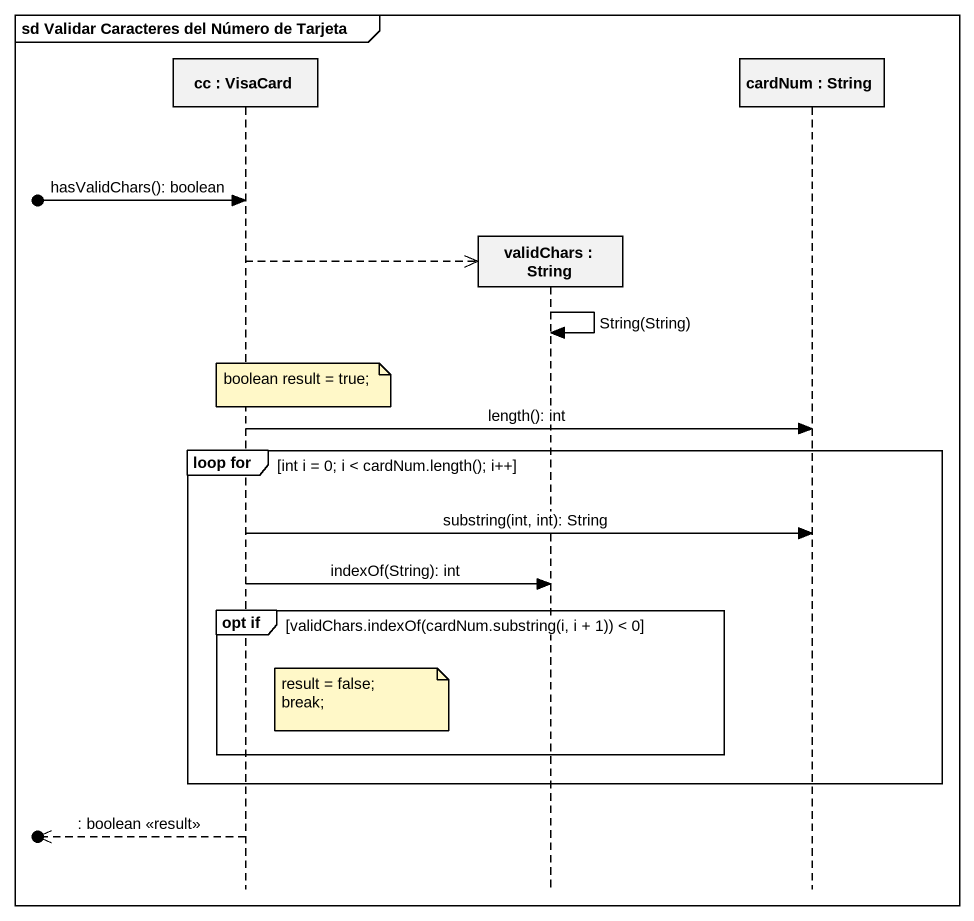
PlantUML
@startuml
mainframe sd Validar Caracteres del Número de Tarjeta
hide footbox
participant "cc : VisaCard" as cc
participant "validChars : String" as validChars
participant "cardNum : String" as cardNum

[o-> cc : hasValidChars(): boolean
cc -->> validChars **
validChars -> validChars : String(String)
note over cc : boolean result = true;
cc -> cardNum : length(): int
group loop for [int i = 0; i < cardNum.length(); i++]
  cc -> cardNum : substring(int, int): String
  cc -> validChars : indexOf(String): int
  group opt if [validChars.indexOf(cardNum.substring(i, i + 1)) < 0]
    note right of cc
      result = false;
      break;
    end note
  end
end
[o<<-- cc : : boolean <<result>>
@enduml
